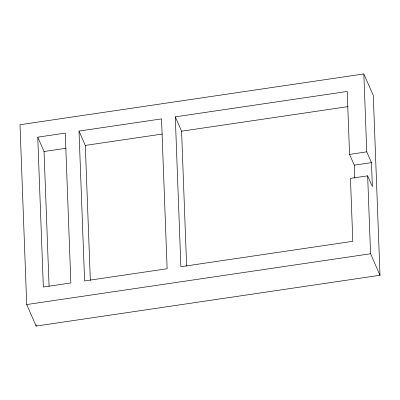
<?xml version="1.0" encoding="UTF-8"?>
<svg xmlns="http://www.w3.org/2000/svg" width="400" height="400" viewBox="0 0 400 400"><rect width="100%" height="100%" fill="white"/><g stroke="black" fill="none" stroke-linecap="round" stroke-linejoin="round"><path stroke-width="0.6" d="M363.845 73.935L20 124.725L26.71 304.545L36.155 326.065L380 275.275L373.29 95.455L363.845 73.935L366.755 151.86L371.475 162.62L372.37 186.595L367.65 175.835L350.455 178.375L352.805 241.315L180.88 266.71L175.29 116.855L347.215 91.46L349.56 154.4L354.285 165.16L354.765 178.07M37.75 137.17L65.26 133.105L70.85 282.96L43.34 287.02L37.75 137.17L44.05 151.515L49.08 286.38M79.015 131.075L161.535 118.885L167.125 268.74L84.605 280.93L79.015 131.075L85.31 145.42L90.34 280.285M44.05 151.515L66.055 148.265M85.31 145.42L162.29 134.05M175.29 116.855L181.585 131.2L347.965 106.625M349.56 154.4L366.755 151.86M354.285 165.16L371.475 162.62M26.71 304.545L370.555 253.76L380 275.275M367.65 175.835L370.555 253.76M181.585 131.2L186.62 266.065M36.105 324.815L36.155 326.065"/></g></svg>
